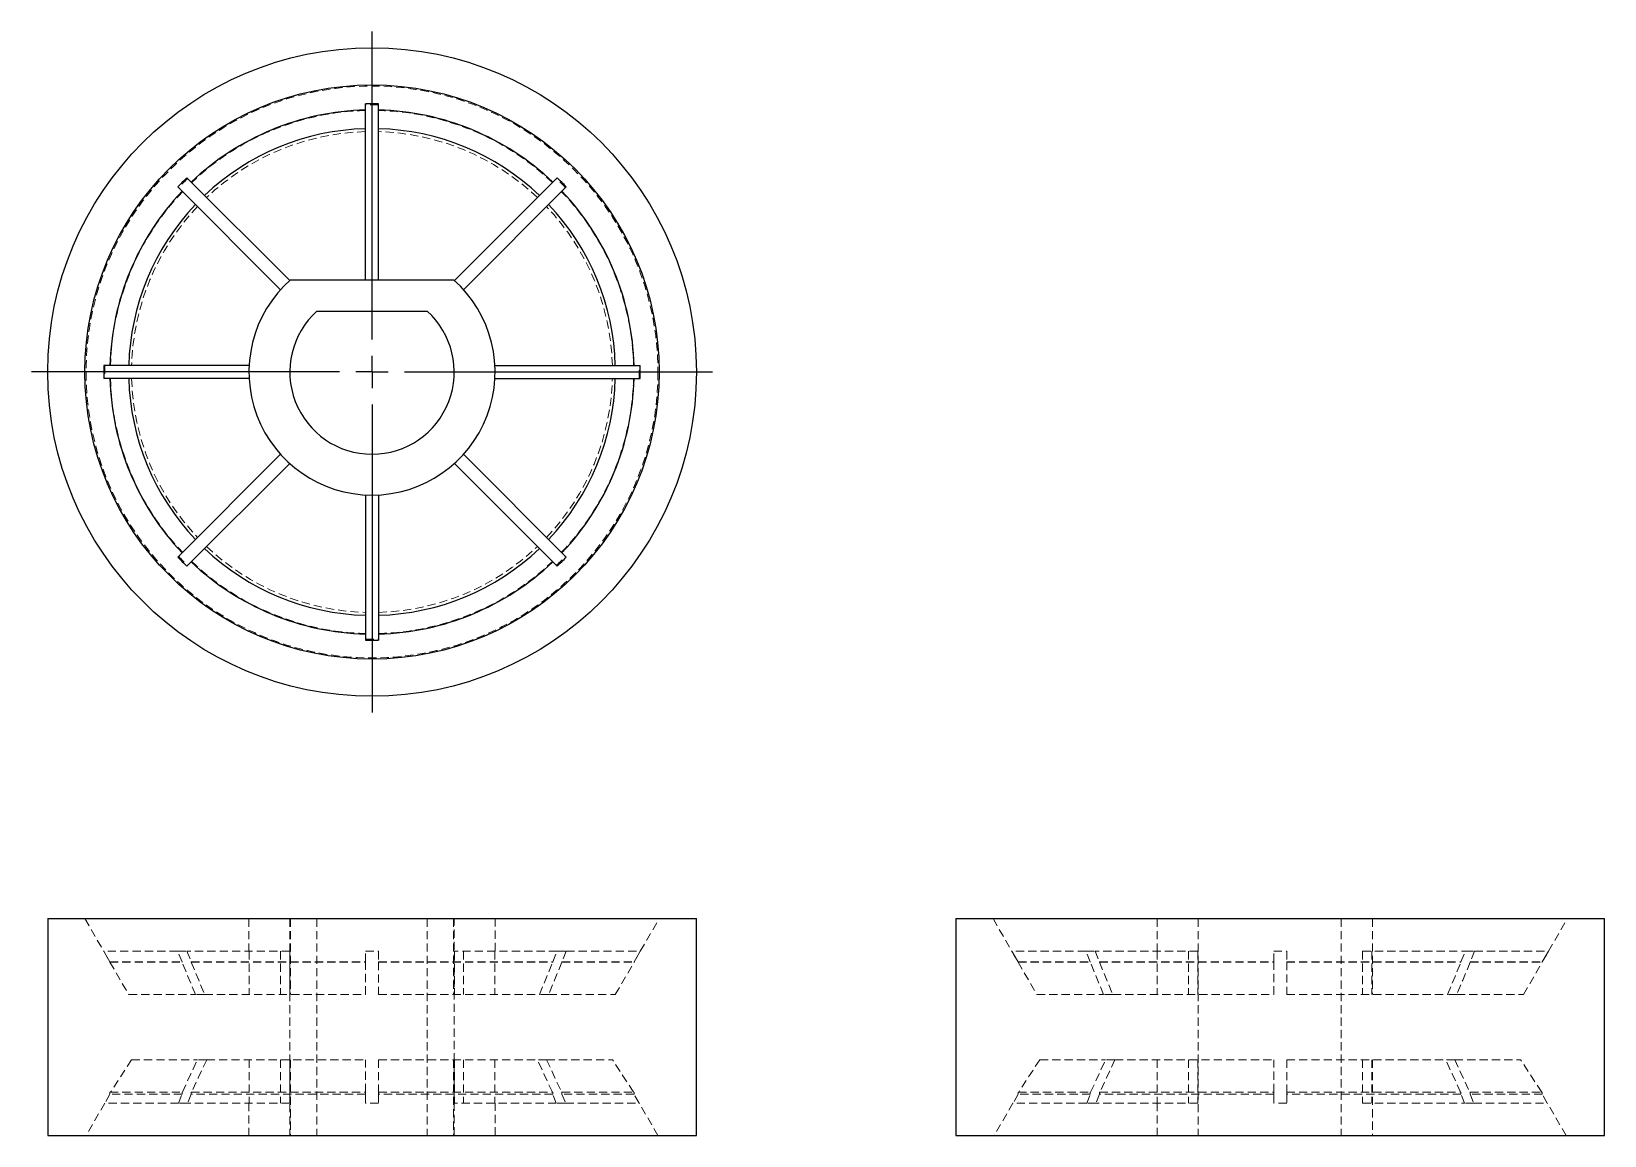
# Model space of a CAD drawing. Header units: millimetres. Extents: x 30 to 273, y 40 to 210.
import ezdxf

# ---------------------------------------------------------------- set-up
doc = ezdxf.new("R2010")
doc.units = ezdxf.units.MM
doc.linetypes.add('HIDDEN', pattern=[1.905, 1.27, -0.635])
doc.layers.add('10', color=7, linetype='Continuous')

# ---------------------------------------------------------------- blocks, each defined once
blk = doc.blocks.new('SW_CENTERMARKSYMBOL_0')
at = {"layer": '10', "color": 0}
for p, q in [((0, 5), (0, 52.5)), ((0, 0), (0, 2.5)), ((-5, 0), (-52.5, 0)), ((0, 0), (-2.5, 0)), ((0, 0), (0, -2.5)), ((0, 0), (2.5, 0)), ((5, 0), (52.5, 0)), ((0, -5), (0, -52.5))]:
    blk.add_line(p, q, dxfattribs=at)

msp = doc.modelspace()

# ---------------------------------------------------------------- linework, layer by layer
at = {"color": 7, "linetype": 'Continuous', "lineweight": 25}
for p, q in [((82, 172.23), (82, 199.35)), ((84, 172.23), (84, 199.35)), ((70.31, 172.11), (54.47, 187.95)), ((95.69, 172.11), (111.53, 187.95)), ((68.89, 170.69), (53.05, 186.53)), ((97.11, 170.69), (112.95, 186.53)), ((70.45, 172.23), (95.55, 172.23)), ((74.5, 167.39), (91.5, 167.39)), ((64.05, 159), (41.65, 159)), ((101.95, 159), (124.35, 159)), ((64.05, 157), (41.65, 157)), ((101.95, 157), (124.35, 157)), ((53.05, 129.47), (68.89, 145.31)), ((70.31, 143.89), (54.47, 128.05)), ((111.53, 128.05), (95.69, 143.89)), ((97.11, 145.31), (112.95, 129.47)), ((82, 139.05), (82, 116.65)), ((84, 139.05), (84, 116.65)), ((33, 73.72), (33, 40.28)), ((33, 73.72), (83, 73.72)), ((83, 73.72), (133, 73.72)), ((133, 40.28), (133, 73.72)), ((173, 73.72), (173, 40.28)), ((173, 73.72), (273, 73.72)), ((273, 40.28), (273, 73.72)), ((33, 40.28), (83, 40.28)), ((83, 40.28), (133, 40.28)), ((173, 40.28), (273, 40.28))]:
    msp.add_line(p, q, dxfattribs=at)
at = {"color": 7, "linetype": 'HIDDEN', "lineweight": 18}
for p, q in [((38.74, 73.72), (41.64, 68.7)), ((64.03, 73.72), (64.03, 68.7)), ((70.33, 73.72), (70.33, 40.28)), ((70.45, 73.72), (70.45, 62.02)), ((74.5, 73.72), (74.5, 40.28)), ((91.5, 73.72), (91.5, 40.28)), ((95.55, 73.72), (95.55, 62.02)), ((95.67, 40.28), (95.67, 73.72)), ((101.97, 68.7), (101.97, 73.72)), ((124.36, 68.7), (127.26, 73.72)), ((178.74, 73.72), (181.64, 68.7)), ((204.03, 73.72), (204.03, 68.7)), ((210.33, 73.72), (210.33, 40.28)), ((232.39, 73.72), (232.39, 40.28)), ((237.23, 73.72), (237.23, 62.02)), ((264.36, 68.7), (267.26, 73.72)), ((41.64, 68.7), (41.65, 68.7)), ((42.6, 67.06), (41.65, 68.7)), ((41.65, 68.7), (42.6, 67.06)), ((53.05, 68.7), (41.65, 68.7)), ((53.72, 67.06), (53.05, 68.7)), ((53.05, 68.7), (54.47, 68.7)), ((54.47, 68.7), (55.14, 67.06)), ((70.31, 68.7), (54.47, 68.7)), ((64.05, 68.7), (64.05, 62.02)), ((68.89, 68.7), (68.89, 62.02)), ((70.31, 68.7), (70.31, 62.02)), ((82, 67.06), (82, 68.7)), ((82, 68.7), (84, 68.7)), ((84, 68.7), (84, 67.06)), ((111.53, 68.7), (95.69, 68.7)), ((95.69, 68.7), (95.69, 62.02)), ((97.11, 68.7), (97.11, 62.02)), ((101.95, 68.7), (101.95, 62.02)), ((110.86, 67.06), (111.53, 68.7)), ((111.53, 68.7), (112.95, 68.7)), ((112.95, 68.7), (112.28, 67.06)), ((112.95, 68.7), (124.35, 68.7)), ((123.4, 67.06), (124.35, 68.7)), ((124.35, 68.7), (123.4, 67.06)), ((124.35, 68.7), (124.36, 68.7)), ((181.64, 68.7), (181.65, 68.7)), ((182.6, 67.06), (181.65, 68.7)), ((181.65, 68.7), (182.6, 67.06)), ((193.05, 68.7), (181.65, 68.7)), ((193.72, 67.06), (193.05, 68.7)), ((193.05, 68.7), (194.47, 68.7)), ((194.47, 68.7), (195.14, 67.06)), ((210.31, 68.7), (194.47, 68.7)), ((204.05, 68.7), (204.05, 62.02)), ((208.89, 68.7), (208.89, 62.02)), ((210.31, 68.7), (210.31, 62.02)), ((222, 67.06), (222, 68.7)), ((222, 68.7), (224, 68.7)), ((224, 68.7), (224, 67.06)), ((235.69, 68.7), (235.69, 62.02)), ((235.69, 68.7), (251.53, 68.7)), ((237.11, 68.7), (237.11, 62.02)), ((250.86, 67.06), (251.53, 68.7)), ((251.53, 68.7), (252.95, 68.7)), ((252.95, 68.7), (252.28, 67.06)), ((252.95, 68.7), (264.35, 68.7)), ((264.35, 68.7), (263.4, 67.06)), ((263.4, 67.06), (264.35, 68.7)), ((264.35, 68.7), (264.36, 68.7)), ((42.6, 67.06), (53.72, 67.06)), ((42.6, 67.06), (42.6, 67.03)), ((42.6, 67.03), (53.72, 67.03)), ((53.72, 67.06), (53.72, 67.03)), ((55.14, 67.06), (82, 67.06)), ((55.14, 67.06), (55.14, 67.03)), ((55.14, 67.03), (82, 67.03)), ((82, 67.06), (82, 67.03)), ((82, 62.02), (82, 67.03)), ((84, 67.06), (110.86, 67.06)), ((84, 67.06), (84, 67.03)), ((84, 67.03), (110.86, 67.03)), ((84, 67.03), (84, 62.02)), ((110.86, 67.06), (110.86, 67.03)), ((112.28, 67.06), (123.4, 67.06)), ((112.28, 67.06), (112.28, 67.03)), ((112.28, 67.03), (123.4, 67.03)), ((123.4, 67.06), (123.4, 67.03)), ((182.6, 67.06), (193.72, 67.06)), ((182.6, 67.06), (182.6, 67.03)), ((182.6, 67.03), (193.72, 67.03)), ((193.72, 67.06), (193.72, 67.03)), ((195.14, 67.06), (222, 67.06)), ((195.14, 67.06), (195.14, 67.03)), ((195.14, 67.03), (222, 67.03)), ((222, 67.06), (222, 67.03)), ((222, 62.02), (222, 67.03)), ((224, 67.06), (250.86, 67.06)), ((224, 67.06), (224, 67.03)), ((224, 67.03), (224, 62.02)), ((224, 67.03), (250.86, 67.03)), ((250.86, 67.06), (250.86, 67.03)), ((252.28, 67.06), (263.4, 67.06)), ((252.28, 67.06), (252.28, 67.03)), ((252.28, 67.03), (263.4, 67.03)), ((263.4, 67.06), (263.4, 67.03)), ((45.5, 62.02), (55.77, 62.02)), ((57.19, 62.02), (55.77, 62.02)), ((57.19, 62.02), (82, 62.02)), ((84, 62.02), (108.81, 62.02)), ((110.23, 62.02), (108.81, 62.02)), ((110.23, 62.02), (120.5, 62.02)), ((185.5, 62.02), (195.77, 62.02)), ((197.19, 62.02), (195.77, 62.02)), ((197.19, 62.02), (222, 62.02)), ((224, 62.02), (248.81, 62.02)), ((250.23, 62.02), (248.81, 62.02)), ((250.23, 62.02), (260.5, 62.02)), ((45.94, 51.98), (56.09, 51.98)), ((57.51, 51.98), (56.09, 51.98)), ((57.51, 51.98), (82, 51.98)), ((64.05, 51.98), (64.05, 45.3)), ((68.89, 51.98), (68.89, 45.3)), ((70.31, 51.98), (70.31, 45.3)), ((70.45, 51.98), (70.45, 40.28)), ((82, 46.97), (82, 51.98)), ((84, 51.98), (84, 46.97)), ((84, 51.98), (108.49, 51.98)), ((95.55, 51.98), (95.55, 40.28)), ((95.69, 51.98), (95.69, 45.3)), ((97.11, 51.98), (97.11, 45.3)), ((101.95, 51.98), (101.95, 45.3)), ((109.91, 51.98), (108.49, 51.98)), ((109.91, 51.98), (120.06, 51.98)), ((185.94, 51.98), (196.09, 51.98)), ((197.51, 51.98), (196.09, 51.98)), ((197.51, 51.98), (222, 51.98)), ((204.05, 51.98), (204.05, 45.3)), ((208.89, 51.98), (208.89, 45.3)), ((210.31, 51.98), (210.31, 45.3)), ((222, 46.97), (222, 51.98)), ((224, 51.98), (224, 46.97)), ((224, 51.98), (248.49, 51.98)), ((235.69, 51.98), (235.69, 45.3)), ((237.11, 51.98), (237.11, 45.3)), ((237.23, 51.98), (237.23, 40.28)), ((249.91, 51.98), (248.49, 51.98)), ((249.91, 51.98), (260.06, 51.98)), ((42.6, 46.64), (41.83, 45.3)), ((42.6, 46.97), (53.72, 46.97)), ((42.6, 46.97), (42.6, 46.64)), ((53.72, 46.64), (42.6, 46.64)), ((53.18, 45.3), (53.72, 46.64)), ((53.78, 46.97), (53.72, 46.97)), ((53.72, 46.97), (53.72, 46.64)), ((55.14, 46.64), (54.6, 45.3)), ((55.14, 46.97), (82, 46.97)), ((55.14, 46.97), (55.14, 46.64)), ((82, 46.64), (55.14, 46.64)), ((82, 46.97), (82, 46.64)), ((82, 45.3), (82, 46.64)), ((84, 46.97), (110.86, 46.97)), ((84, 46.97), (84, 46.64)), ((110.86, 46.64), (84, 46.64)), ((84, 46.64), (84, 45.3)), ((110.86, 46.97), (110.86, 46.64)), ((111.4, 45.3), (110.86, 46.64)), ((112.22, 46.97), (112.28, 46.97)), ((112.28, 46.97), (112.28, 46.64)), ((112.28, 46.97), (123.4, 46.97)), ((123.4, 46.64), (112.28, 46.64)), ((112.28, 46.64), (112.82, 45.3)), ((123.4, 46.97), (123.4, 46.64)), ((124.17, 45.3), (123.4, 46.64)), ((182.6, 46.64), (181.83, 45.3)), ((182.6, 46.97), (193.72, 46.97)), ((182.6, 46.97), (182.6, 46.64)), ((193.72, 46.64), (182.6, 46.64)), ((193.18, 45.3), (193.72, 46.64)), ((193.72, 46.97), (193.72, 46.64)), ((193.78, 46.97), (193.72, 46.97)), ((195.14, 46.64), (194.6, 45.3)), ((195.14, 46.97), (222, 46.97)), ((195.14, 46.97), (195.14, 46.64)), ((222, 46.64), (195.14, 46.64)), ((222, 46.97), (222, 46.64)), ((222, 45.3), (222, 46.64)), ((224, 46.97), (224, 46.64)), ((224, 46.97), (250.86, 46.97)), ((250.86, 46.64), (224, 46.64)), ((224, 46.64), (224, 45.3)), ((250.86, 46.97), (250.86, 46.64)), ((251.4, 45.3), (250.86, 46.64)), ((252.22, 46.97), (252.28, 46.97)), ((252.28, 46.97), (263.4, 46.97)), ((252.28, 46.97), (252.28, 46.64)), ((263.4, 46.64), (252.28, 46.64)), ((252.28, 46.64), (252.82, 45.3)), ((263.4, 46.97), (263.4, 46.64)), ((264.17, 45.3), (263.4, 46.64)), ((41.81, 45.3), (38.92, 40.28)), ((41.83, 45.3), (41.81, 45.3)), ((53.18, 45.3), (41.83, 45.3)), ((54.6, 45.3), (53.18, 45.3)), ((70.31, 45.3), (54.6, 45.3)), ((64.03, 45.3), (64.03, 40.28)), ((84, 45.3), (82, 45.3)), ((111.4, 45.3), (95.69, 45.3)), ((101.97, 40.28), (101.97, 45.3)), ((112.82, 45.3), (111.4, 45.3)), ((112.82, 45.3), (124.17, 45.3)), ((124.19, 45.3), (124.17, 45.3)), ((127.08, 40.28), (124.19, 45.3)), ((181.81, 45.3), (178.92, 40.28)), ((181.83, 45.3), (181.81, 45.3)), ((193.18, 45.3), (181.83, 45.3)), ((194.6, 45.3), (193.18, 45.3)), ((210.31, 45.3), (194.6, 45.3)), ((204.03, 45.3), (204.03, 40.28)), ((224, 45.3), (222, 45.3)), ((235.69, 45.3), (251.4, 45.3)), ((252.82, 45.3), (251.4, 45.3)), ((252.82, 45.3), (264.17, 45.3)), ((264.19, 45.3), (264.17, 45.3)), ((267.08, 40.28), (264.19, 45.3))]:
    msp.add_line(p, q, dxfattribs=at)
at = {"color": 7, "linetype": 'HIDDEN', "lineweight": 18, "flags": 128}
for points in [[(42.6, 67.03), (44.22, 64.22), (45.5, 62.02)], [(55.77, 62.02), (54.62, 64.82), (53.72, 67.03)], [(55.14, 67.03), (56.29, 64.22), (57.19, 62.02)], [(108.81, 62.02), (109.96, 64.82), (110.86, 67.03)], [(112.28, 67.03), (111.13, 64.22), (110.23, 62.02)], [(120.5, 62.02), (122.13, 64.82), (123.4, 67.03)], [(182.6, 67.03), (184.22, 64.22), (185.5, 62.02)], [(195.77, 62.02), (194.62, 64.82), (193.72, 67.03)], [(195.14, 67.03), (196.29, 64.22), (197.19, 62.02)], [(248.81, 62.02), (249.96, 64.82), (250.86, 67.03)], [(252.28, 67.03), (251.13, 64.22), (250.23, 62.02)], [(260.5, 62.02), (262.13, 64.82), (263.4, 67.03)], [(45.94, 51.98), (44.12, 49.18), (42.69, 46.97)], [(53.78, 46.97), (55.07, 49.78), (56.09, 51.98)], [(57.51, 51.98), (56.22, 49.18), (55.2, 46.97)], [(110.8, 46.97), (109.51, 49.78), (108.49, 51.98)], [(109.91, 51.98), (111.2, 49.18), (112.22, 46.97)], [(123.31, 46.97), (121.49, 49.78), (120.06, 51.98)], [(185.94, 51.98), (184.12, 49.18), (182.69, 46.97)], [(193.78, 46.97), (195.07, 49.78), (196.09, 51.98)], [(197.51, 51.98), (196.22, 49.18), (195.2, 46.97)], [(250.8, 46.97), (249.51, 49.78), (248.49, 51.98)], [(249.91, 51.98), (251.2, 49.18), (252.22, 46.97)], [(263.31, 46.97), (261.49, 49.78), (260.06, 51.98)]]:
    msp.add_lwpolyline(points, dxfattribs=at)
at = {"color": 7, "linetype": 'Continuous', "lineweight": 25}
for radius in [50, 44.26]:
    msp.add_circle((83, 158), radius, dxfattribs=at)
at = {"color": 7, "linetype": 'HIDDEN', "lineweight": 18}
msp.add_circle((83, 158), 44.08, dxfattribs=at)
at = {"color": 7, "linetype": 'Continuous', "lineweight": 25}
for radius, start, end in [(41.36, 88.6105, 91.3895), (40.41, 91.4222, 133.5778), (40.41, 46.4222, 88.5778), (37.52, 91.532, 133.468), (37.52, 46.532, 88.468), (41.36, 133.6105, 136.3895), (41.36, 43.6105, 46.3895), (40.41, 136.4222, 178.5778), (40.41, 1.4222, 43.5778), (37.52, 136.532, 178.468), (37.52, 1.532, 43.468), (18.97, 131.4287, 48.5713), (12.67, 132.1471, 47.8529), (41.36, 178.6105, 181.3895), (41.36, 358.6105, 1.3895), (40.41, 181.4222, 223.5778), (37.52, 181.532, 223.468), (37.52, 316.532, 358.468), (40.41, 316.4222, 358.5778), (41.36, 223.6105, 226.3895), (40.41, 226.4222, 268.5778), (37.52, 226.532, 268.468), (37.52, 271.532, 313.468), (40.41, 271.4222, 313.5778), (41.36, 313.6105, 316.3895), (41.36, 268.6105, 271.3895)]:
    msp.add_arc((83, 158), radius, start, end, dxfattribs=at)
at = {"color": 7, "linetype": 'HIDDEN', "lineweight": 18}
for radius, start, end in [(41.19, 88.6045, 91.3955), (40.33, 91.4252, 133.5748), (40.33, 46.4252, 88.5748), (37.07, 91.5505, 133.4495), (37.07, 46.5505, 88.4495), (41.19, 133.6045, 136.3955), (41.19, 43.6045, 46.3955), (40.33, 136.4252, 178.5748), (40.33, 1.4252, 43.5748), (37.07, 136.5505, 178.4495), (37.07, 1.5505, 43.4495), (41.19, 178.6045, 181.3955), (41.19, 358.6045, 1.3955), (40.33, 181.4252, 223.5748), (37.07, 181.5505, 223.4495), (37.07, 316.5505, 358.4495), (40.33, 316.4252, 358.5748), (37.07, 226.5505, 268.4495), (37.07, 271.5505, 313.4495), (41.19, 223.6045, 226.3955), (40.33, 226.4252, 268.5748), (40.33, 271.4252, 313.5748), (41.19, 313.6045, 316.3955), (41.19, 268.6045, 271.3955)]:
    msp.add_arc((83, 158), radius, start, end, dxfattribs=at)

# ---------------------------------------------------------------- block references
at = {"layer": '10'}
msp.add_blockref('SW_CENTERMARKSYMBOL_0', (83, 158), dxfattribs=at)

doc.saveas('drawing.dxf')
